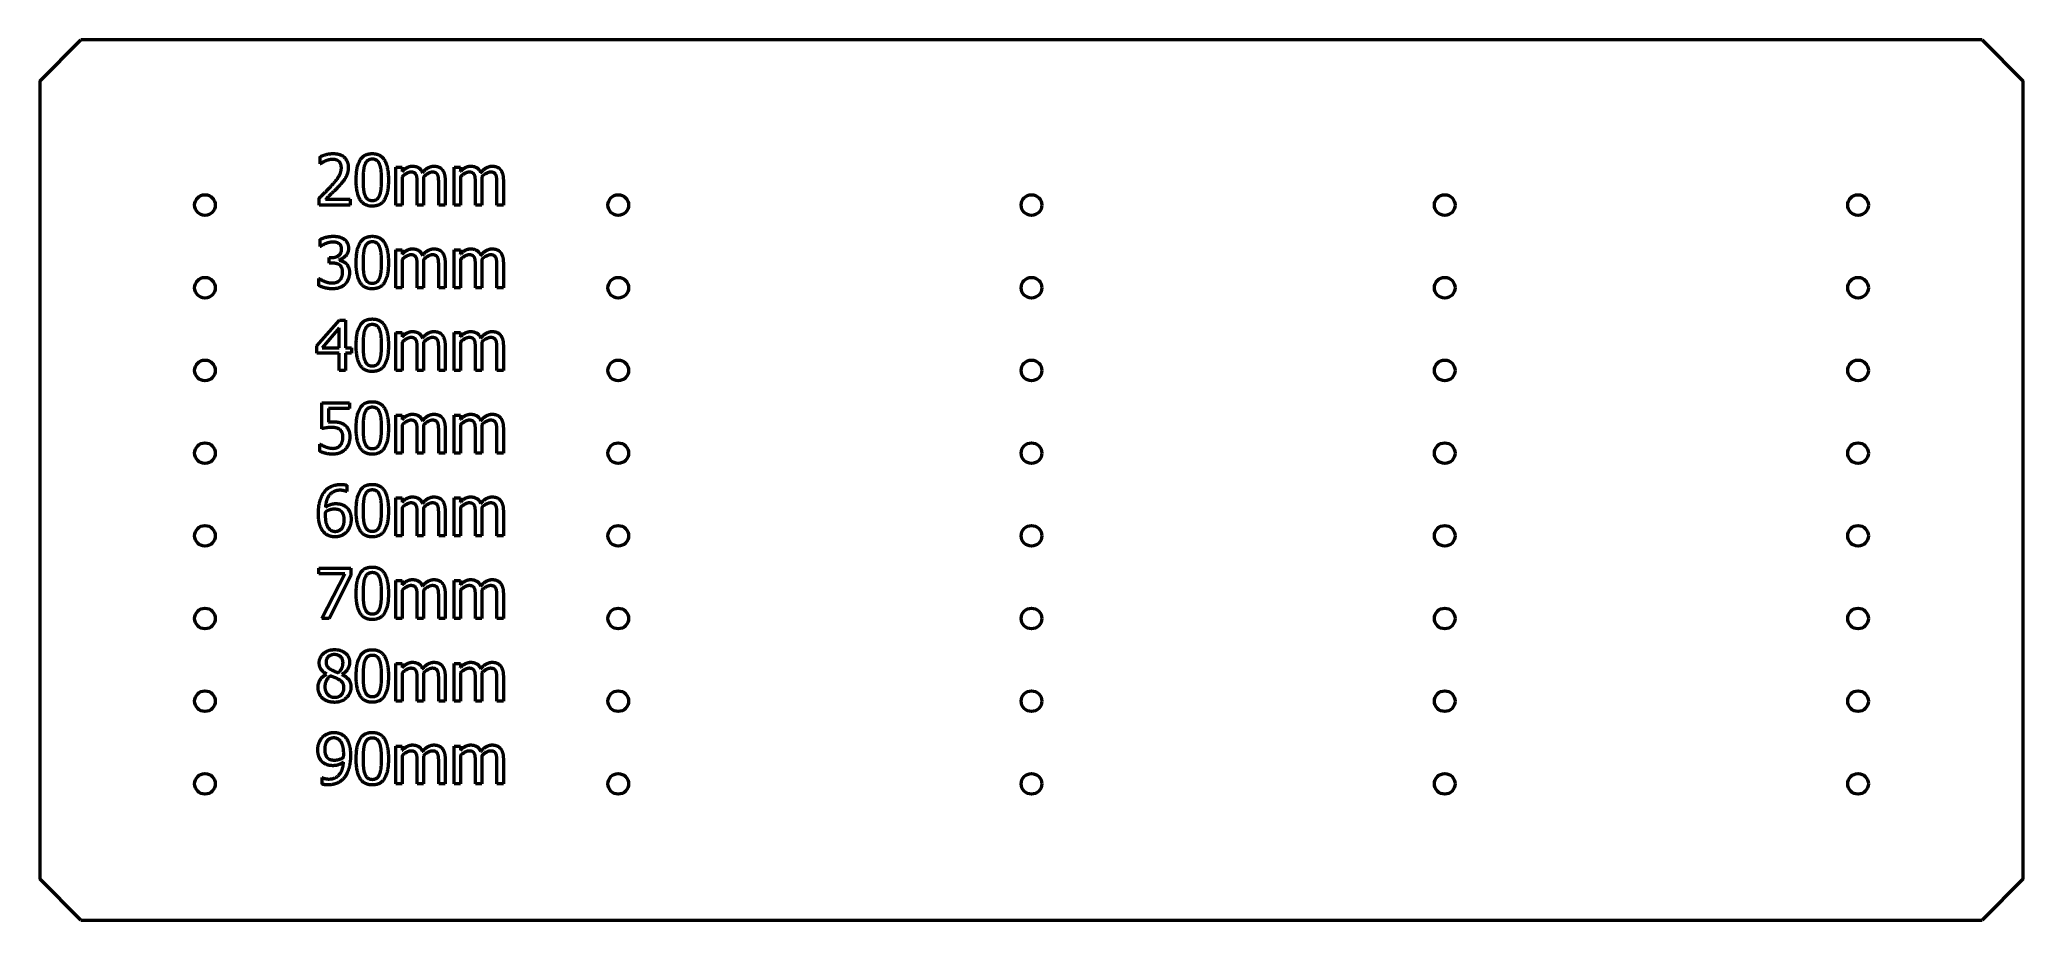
# Model space of a CAD drawing. Header units: inches. Extents: x 0.78 to 10.23, y 2.09 to 6.29.
import ezdxf

# ---------------------------------------------------------------- set-up
doc = ezdxf.new("R2010")
doc.units = ezdxf.units.IN
doc.header["$MEASUREMENT"] = 0
doc.layers.add('Visible (ANSI)', color=7, linetype='Continuous', lineweight=50)

msp = doc.modelspace()

# ---------------------------------------------------------------- linework, layer by layer
at = {"layer": 'Visible (ANSI)'}
for p, q in [((0.782, 6.0888), (0.9788, 6.2857)), ((10.034, 6.2857), (0.9788, 6.2857)), ((10.034, 6.2857), (10.2308, 6.0888)), ((0.782, 6.0888), (0.782, 2.2896)), ((10.2308, 2.2896), (10.2308, 6.0888)), ((2.1187, 5.6949), (2.1187, 5.7291)), ((2.1204, 5.6949), (2.1187, 5.6949)), ((2.4785, 5.6785), (2.5089, 5.6785)), ((2.4785, 5.4983), (2.4785, 5.6785)), ((2.5089, 5.6785), (2.5089, 5.6587)), ((2.7558, 5.4983), (2.7558, 5.6785)), ((2.7558, 5.6785), (2.7862, 5.6785)), ((2.7862, 5.6785), (2.7862, 5.6587)), ((2.5089, 5.633), (2.5089, 5.4983)), ((2.5807, 5.4983), (2.5807, 5.6026)), ((2.611, 5.617), (2.611, 5.4983)), ((2.6829, 5.4983), (2.6829, 5.6026)), ((2.7132, 5.617), (2.7132, 5.4983)), ((2.7862, 5.633), (2.7862, 5.4983)), ((2.858, 5.4983), (2.858, 5.6026)), ((2.8884, 5.617), (2.8884, 5.4983)), ((2.9602, 5.4983), (2.9602, 5.6026)), ((2.9906, 5.617), (2.9906, 5.4983)), ((2.1136, 5.4983), (2.1136, 5.5323)), ((2.2617, 5.4983), (2.1136, 5.4983)), ((2.1438, 5.5261), (2.2617, 5.5261)), ((2.2617, 5.5261), (2.2617, 5.4983)), ((2.5089, 5.4983), (2.4785, 5.4983)), ((2.611, 5.4983), (2.5807, 5.4983)), ((2.7132, 5.4983), (2.6829, 5.4983)), ((2.7862, 5.4983), (2.7558, 5.4983)), ((2.8884, 5.4983), (2.858, 5.4983)), ((2.9906, 5.4983), (2.9602, 5.4983)), ((2.1183, 5.301), (2.1183, 5.335)), ((2.1202, 5.301), (2.1183, 5.301)), ((2.1607, 5.2482), (2.1714, 5.2482)), ((2.1607, 5.2216), (2.1607, 5.2482)), ((2.1743, 5.2216), (2.1607, 5.2216)), ((2.2086, 5.2381), (2.2086, 5.2358)), ((2.4785, 5.1046), (2.4785, 5.2848)), ((2.4785, 5.2848), (2.5089, 5.2848)), ((2.5089, 5.2848), (2.5089, 5.265)), ((2.5089, 5.2393), (2.5089, 5.1046)), ((2.5807, 5.1046), (2.5807, 5.2089)), ((2.611, 5.2233), (2.611, 5.1046)), ((2.6829, 5.1046), (2.6829, 5.2089)), ((2.7132, 5.2233), (2.7132, 5.1046)), ((2.7558, 5.2848), (2.7862, 5.2848)), ((2.7558, 5.1046), (2.7558, 5.2848)), ((2.7862, 5.2848), (2.7862, 5.265)), ((2.7862, 5.2393), (2.7862, 5.1046)), ((2.858, 5.1046), (2.858, 5.2089)), ((2.8884, 5.2233), (2.8884, 5.1046)), ((2.9602, 5.1046), (2.9602, 5.2089)), ((2.9906, 5.2233), (2.9906, 5.1046)), ((2.1117, 5.1143), (2.1117, 5.1484)), ((2.1117, 5.1484), (2.114, 5.1484)), ((2.5089, 5.1046), (2.4785, 5.1046)), ((2.611, 5.1046), (2.5807, 5.1046)), ((2.7132, 5.1046), (2.6829, 5.1046)), ((2.7862, 5.1046), (2.7558, 5.1046)), ((2.8884, 5.1046), (2.858, 5.1046)), ((2.9906, 5.1046), (2.9602, 5.1046)), ((2.1025, 4.8273), (2.2099, 4.951)), ((2.2099, 4.951), (2.2395, 4.951)), ((2.2395, 4.951), (2.2395, 4.8193)), ((2.1025, 4.7934), (2.1025, 4.8273)), ((2.2086, 4.9131), (2.1278, 4.8193)), ((2.1278, 4.8193), (2.2086, 4.8193)), ((2.2086, 4.8193), (2.2086, 4.9131)), ((2.2395, 4.8193), (2.2681, 4.8193)), ((2.2681, 4.8193), (2.2681, 4.7934)), ((2.4785, 4.7109), (2.4785, 4.8911)), ((2.4785, 4.8911), (2.5089, 4.8911)), ((2.5089, 4.8911), (2.5089, 4.8713)), ((2.5089, 4.8456), (2.5089, 4.7109)), ((2.611, 4.8296), (2.611, 4.7109)), ((2.7132, 4.8296), (2.7132, 4.7109)), ((2.7558, 4.8911), (2.7862, 4.8911)), ((2.7558, 4.7109), (2.7558, 4.8911)), ((2.7862, 4.8911), (2.7862, 4.8713)), ((2.7862, 4.8456), (2.7862, 4.7109)), ((2.8884, 4.8296), (2.8884, 4.7109)), ((2.9906, 4.8296), (2.9906, 4.7109)), ((2.2086, 4.7934), (2.1025, 4.7934)), ((2.2086, 4.7109), (2.2086, 4.7934)), ((2.2681, 4.7934), (2.2395, 4.7934)), ((2.2395, 4.7934), (2.2395, 4.7109)), ((2.5807, 4.7109), (2.5807, 4.8152)), ((2.6829, 4.7109), (2.6829, 4.8152)), ((2.858, 4.7109), (2.858, 4.8152)), ((2.9602, 4.7109), (2.9602, 4.8152)), ((2.2395, 4.7109), (2.2086, 4.7109)), ((2.5089, 4.7109), (2.4785, 4.7109)), ((2.611, 4.7109), (2.5807, 4.7109)), ((2.7132, 4.7109), (2.6829, 4.7109)), ((2.7862, 4.7109), (2.7558, 4.7109)), ((2.8884, 4.7109), (2.858, 4.7109)), ((2.9906, 4.7109), (2.9602, 4.7109)), ((2.1261, 4.4336), (2.1261, 4.5573)), ((2.1261, 4.5573), (2.2578, 4.5573)), ((2.2578, 4.5573), (2.2578, 4.5291)), ((2.2578, 4.5291), (2.157, 4.5291)), ((2.157, 4.5291), (2.157, 4.4651)), ((2.4785, 4.4974), (2.5089, 4.4974)), ((2.4785, 4.3172), (2.4785, 4.4974)), ((2.5089, 4.4974), (2.5089, 4.4776)), ((2.5089, 4.4519), (2.5089, 4.3172)), ((2.7558, 4.3172), (2.7558, 4.4974)), ((2.7558, 4.4974), (2.7862, 4.4974)), ((2.7862, 4.4974), (2.7862, 4.4776)), ((2.7862, 4.4519), (2.7862, 4.3172)), ((2.1161, 4.3258), (2.1161, 4.3598)), ((2.1161, 4.3598), (2.1185, 4.3598)), ((2.5807, 4.3172), (2.5807, 4.4215)), ((2.611, 4.4359), (2.611, 4.3172)), ((2.6829, 4.3172), (2.6829, 4.4215)), ((2.7132, 4.4359), (2.7132, 4.3172)), ((2.858, 4.3172), (2.858, 4.4215)), ((2.8884, 4.4359), (2.8884, 4.3172)), ((2.9602, 4.3172), (2.9602, 4.4215)), ((2.9906, 4.4359), (2.9906, 4.3172)), ((2.5089, 4.3172), (2.4785, 4.3172)), ((2.611, 4.3172), (2.5807, 4.3172)), ((2.7132, 4.3172), (2.6829, 4.3172)), ((2.7862, 4.3172), (2.7558, 4.3172)), ((2.8884, 4.3172), (2.858, 4.3172)), ((2.9906, 4.3172), (2.9602, 4.3172)), ((2.2446, 4.1648), (2.2446, 4.1339)), ((2.2446, 4.1339), (2.2432, 4.1339)), ((2.4785, 4.1037), (2.5089, 4.1037)), ((2.4785, 3.9235), (2.4785, 4.1037)), ((2.5089, 4.1037), (2.5089, 4.0839)), ((2.7558, 3.9235), (2.7558, 4.1037)), ((2.7558, 4.1037), (2.7862, 4.1037)), ((2.7862, 4.1037), (2.7862, 4.0839)), ((2.5089, 4.0582), (2.5089, 3.9235)), ((2.5807, 3.9235), (2.5807, 4.0278)), ((2.611, 4.0422), (2.611, 3.9235)), ((2.6829, 3.9235), (2.6829, 4.0278)), ((2.7132, 4.0422), (2.7132, 3.9235)), ((2.7862, 4.0582), (2.7862, 3.9235)), ((2.858, 3.9235), (2.858, 4.0278)), ((2.8884, 4.0422), (2.8884, 3.9235)), ((2.9602, 3.9235), (2.9602, 4.0278)), ((2.9906, 4.0422), (2.9906, 3.9235)), ((2.5089, 3.9235), (2.4785, 3.9235)), ((2.611, 3.9235), (2.5807, 3.9235)), ((2.7132, 3.9235), (2.6829, 3.9235)), ((2.7862, 3.9235), (2.7558, 3.9235)), ((2.8884, 3.9235), (2.858, 3.9235)), ((2.9906, 3.9235), (2.9602, 3.9235)), ((2.112, 3.7417), (2.112, 3.7699)), ((2.112, 3.7699), (2.2644, 3.7699)), ((2.236, 3.7417), (2.112, 3.7417)), ((2.1263, 3.5298), (2.236, 3.7417)), ((2.2644, 3.7339), (2.1605, 3.5298)), ((2.2644, 3.7699), (2.2644, 3.7339)), ((2.4785, 3.5298), (2.4785, 3.71)), ((2.4785, 3.71), (2.5089, 3.71)), ((2.5089, 3.71), (2.5089, 3.6902)), ((2.7558, 3.71), (2.7862, 3.71)), ((2.7558, 3.5298), (2.7558, 3.71)), ((2.7862, 3.71), (2.7862, 3.6902)), ((2.5089, 3.6645), (2.5089, 3.5298)), ((2.5807, 3.5298), (2.5807, 3.6341)), ((2.611, 3.6485), (2.611, 3.5298)), ((2.6829, 3.5298), (2.6829, 3.6341)), ((2.7132, 3.6485), (2.7132, 3.5298)), ((2.7862, 3.6645), (2.7862, 3.5298)), ((2.858, 3.5298), (2.858, 3.6341)), ((2.8884, 3.6485), (2.8884, 3.5298)), ((2.9602, 3.5298), (2.9602, 3.6341)), ((2.9906, 3.6485), (2.9906, 3.5298)), ((2.1605, 3.5298), (2.1263, 3.5298)), ((2.5089, 3.5298), (2.4785, 3.5298)), ((2.611, 3.5298), (2.5807, 3.5298)), ((2.7132, 3.5298), (2.6829, 3.5298)), ((2.7862, 3.5298), (2.7558, 3.5298)), ((2.8884, 3.5298), (2.858, 3.5298)), ((2.9906, 3.5298), (2.9602, 3.5298)), ((2.4785, 3.3163), (2.5089, 3.3163)), ((2.4785, 3.1361), (2.4785, 3.3163)), ((2.5089, 3.3163), (2.5089, 3.2965)), ((2.7558, 3.1361), (2.7558, 3.3163)), ((2.7558, 3.3163), (2.7862, 3.3163)), ((2.7862, 3.3163), (2.7862, 3.2965)), ((2.1486, 3.2643), (2.1486, 3.2653)), ((2.2218, 3.2639), (2.2218, 3.263)), ((2.5089, 3.2708), (2.5089, 3.1361)), ((2.5807, 3.1361), (2.5807, 3.2404)), ((2.611, 3.2548), (2.611, 3.1361)), ((2.6829, 3.1361), (2.6829, 3.2404)), ((2.7132, 3.2548), (2.7132, 3.1361)), ((2.7862, 3.2708), (2.7862, 3.1361)), ((2.858, 3.1361), (2.858, 3.2404)), ((2.8884, 3.2548), (2.8884, 3.1361)), ((2.9602, 3.1361), (2.9602, 3.2404)), ((2.9906, 3.2548), (2.9906, 3.1361)), ((2.5089, 3.1361), (2.4785, 3.1361)), ((2.611, 3.1361), (2.5807, 3.1361)), ((2.7132, 3.1361), (2.6829, 3.1361)), ((2.7862, 3.1361), (2.7558, 3.1361)), ((2.8884, 3.1361), (2.858, 3.1361)), ((2.9906, 3.1361), (2.9602, 3.1361)), ((2.4785, 2.9226), (2.5089, 2.9226)), ((2.4785, 2.7424), (2.4785, 2.9226)), ((2.5089, 2.9226), (2.5089, 2.9027)), ((2.5089, 2.8771), (2.5089, 2.7424)), ((2.5807, 2.7424), (2.5807, 2.8467)), ((2.611, 2.8611), (2.611, 2.7424)), ((2.6829, 2.7424), (2.6829, 2.8467)), ((2.7132, 2.8611), (2.7132, 2.7424)), ((2.7558, 2.7424), (2.7558, 2.9226)), ((2.7558, 2.9226), (2.7862, 2.9226)), ((2.7862, 2.9226), (2.7862, 2.9027)), ((2.7862, 2.8771), (2.7862, 2.7424)), ((2.858, 2.7424), (2.858, 2.8467)), ((2.8884, 2.8611), (2.8884, 2.7424)), ((2.9602, 2.7424), (2.9602, 2.8467)), ((2.9906, 2.8611), (2.9906, 2.7424)), ((2.1278, 2.772), (2.1294, 2.772)), ((2.1278, 2.741), (2.1278, 2.772)), ((2.5089, 2.7424), (2.4785, 2.7424)), ((2.611, 2.7424), (2.5807, 2.7424)), ((2.7132, 2.7424), (2.6829, 2.7424)), ((2.7862, 2.7424), (2.7558, 2.7424)), ((2.8884, 2.7424), (2.858, 2.7424)), ((2.9906, 2.7424), (2.9602, 2.7424)), ((0.9788, 2.0928), (0.782, 2.2896)), ((10.2308, 2.2896), (10.034, 2.0928)), ((0.9788, 2.0928), (10.034, 2.0928))]:
    msp.add_line(p, q, dxfattribs=at)
for centre in [(1.5694, 5.4983), (3.5379, 5.4983), (5.5064, 5.4983), (7.4749, 5.4983), (9.4434, 5.4983), (1.5694, 5.1046), (3.5379, 5.1046), (5.5064, 5.1046), (7.4749, 5.1046), (9.4434, 5.1046), (1.5694, 4.7109), (3.5379, 4.7109), (5.5064, 4.7109), (7.4749, 4.7109), (9.4434, 4.7109), (1.5694, 4.3172), (3.5379, 4.3172), (5.5064, 4.3172), (7.4749, 4.3172), (9.4434, 4.3172), (1.5694, 3.9235), (3.5379, 3.9235), (5.5064, 3.9235), (7.4749, 3.9235), (9.4434, 3.9235), (1.5694, 3.5298), (3.5379, 3.5298), (5.5064, 3.5298), (7.4749, 3.5298), (9.4434, 3.5298), (1.5694, 3.1361), (3.5379, 3.1361), (5.5064, 3.1361), (7.4749, 3.1361), (9.4434, 3.1361), (1.5694, 2.7424), (3.5379, 2.7424), (5.5064, 2.7424), (7.4749, 2.7424), (9.4434, 2.7424)]:
    msp.add_circle(centre, 0.0492, dxfattribs=at)
for points in [[(2.1187, 5.7291), (2.1286, 5.734), (2.1642, 5.7435), (2.1802, 5.7435)], [(2.1438, 5.7081), (2.137, 5.7054), (2.1243, 5.6976), (2.1204, 5.6949)], [(2.1778, 5.7157), (2.1693, 5.7157), (2.1518, 5.7114), (2.1438, 5.7081)], [(2.1716, 5.5902), (2.199, 5.6203), (2.2191, 5.6565), (2.2191, 5.6758)], [(2.2072, 5.7059), (2.2016, 5.7108), (2.1868, 5.7157), (2.1778, 5.7157)], [(2.1802, 5.7435), (2.2138, 5.7435), (2.2518, 5.7079), (2.2518, 5.6775)], [(2.2191, 5.6758), (2.2191, 5.6859), (2.2129, 5.7011), (2.2072, 5.7059)], [(2.2518, 5.6775), (2.2518, 5.6633), (2.2452, 5.6396), (2.2393, 5.6295)], [(2.2897, 5.6182), (2.2897, 5.6832), (2.3273, 5.7433), (2.3666, 5.7433)], [(2.3308, 5.6914), (2.3259, 5.6791), (2.3224, 5.6417), (2.3224, 5.6182)], [(2.3666, 5.7167), (2.3532, 5.7167), (2.3359, 5.704), (2.3308, 5.6914)], [(2.3666, 5.7433), (2.4061, 5.7433), (2.4433, 5.681), (2.4433, 5.6184)], [(2.4018, 5.6917), (2.397, 5.704), (2.38, 5.7167), (2.3666, 5.7167)], [(2.4106, 5.6184), (2.4106, 5.6431), (2.4067, 5.6795), (2.4018, 5.6917)], [(2.5089, 5.6587), (2.5207, 5.6705), (2.5441, 5.6836), (2.5581, 5.6836)], [(2.5581, 5.6836), (2.5741, 5.6836), (2.5988, 5.669), (2.6052, 5.6524)], [(2.6052, 5.6524), (2.619, 5.6678), (2.6451, 5.6836), (2.6603, 5.6836)], [(2.6603, 5.6836), (2.672, 5.6836), (2.691, 5.6764), (2.698, 5.6682)], [(2.7862, 5.6587), (2.7981, 5.6705), (2.8214, 5.6836), (2.8354, 5.6836)], [(2.8354, 5.6836), (2.8514, 5.6836), (2.8761, 5.669), (2.8825, 5.6524)], [(2.8825, 5.6524), (2.8964, 5.6678), (2.9224, 5.6836), (2.9376, 5.6836)], [(2.9376, 5.6836), (2.9493, 5.6836), (2.9684, 5.6764), (2.9754, 5.6682)], [(2.1136, 5.5323), (2.1296, 5.5473), (2.158, 5.5752), (2.1716, 5.5902)], [(2.2072, 5.5884), (2.192, 5.5719), (2.1549, 5.5364), (2.1438, 5.5261)], [(2.2393, 5.6295), (2.2335, 5.619), (2.2166, 5.5983), (2.2072, 5.5884)], [(2.3666, 5.4932), (2.3269, 5.4932), (2.2897, 5.5549), (2.2897, 5.6182)], [(2.3224, 5.6182), (2.3224, 5.5929), (2.3255, 5.559), (2.3306, 5.5458)], [(2.4433, 5.6184), (2.4433, 5.5538), (2.4057, 5.4932), (2.3666, 5.4932)], [(2.402, 5.5452), (2.4067, 5.5571), (2.4106, 5.5937), (2.4106, 5.6184)], [(2.5503, 5.6548), (2.5406, 5.6548), (2.519, 5.6425), (2.5089, 5.633)], [(2.5756, 5.6421), (2.5725, 5.6485), (2.5606, 5.6548), (2.5503, 5.6548)], [(2.5807, 5.6026), (2.5807, 5.6151), (2.5787, 5.6363), (2.5756, 5.6421)], [(2.6525, 5.6548), (2.6432, 5.6548), (2.6218, 5.6433), (2.6105, 5.6324)], [(2.6105, 5.6324), (2.6107, 5.6297), (2.611, 5.6221), (2.611, 5.617)], [(2.6778, 5.6421), (2.6747, 5.6485), (2.6628, 5.6548), (2.6525, 5.6548)], [(2.6829, 5.6026), (2.6829, 5.6151), (2.6809, 5.6363), (2.6778, 5.6421)], [(2.698, 5.6682), (2.7052, 5.66), (2.7132, 5.6355), (2.7132, 5.617)], [(2.8277, 5.6548), (2.8179, 5.6548), (2.7963, 5.6425), (2.7862, 5.633)], [(2.853, 5.6421), (2.8498, 5.6485), (2.838, 5.6548), (2.8277, 5.6548)], [(2.858, 5.6026), (2.858, 5.6151), (2.8561, 5.6363), (2.853, 5.6421)], [(2.9298, 5.6548), (2.9205, 5.6548), (2.8991, 5.6433), (2.8878, 5.6324)], [(2.8878, 5.6324), (2.888, 5.6297), (2.8884, 5.6221), (2.8884, 5.617)], [(2.9551, 5.6421), (2.952, 5.6485), (2.9401, 5.6548), (2.9298, 5.6548)], [(2.9602, 5.6026), (2.9602, 5.6151), (2.9582, 5.6363), (2.9551, 5.6421)], [(2.9754, 5.6682), (2.9826, 5.66), (2.9906, 5.6355), (2.9906, 5.617)], [(2.3306, 5.5458), (2.3353, 5.5333), (2.3526, 5.5199), (2.3666, 5.5199)], [(2.3666, 5.5199), (2.3798, 5.5199), (2.3972, 5.5325), (2.402, 5.5452)], [(2.1183, 5.335), (2.1288, 5.3407), (2.1648, 5.3498), (2.1809, 5.3498)], [(2.144, 5.3144), (2.1362, 5.3111), (2.1247, 5.3041), (2.1202, 5.301)], [(2.1784, 5.322), (2.1697, 5.322), (2.1523, 5.3177), (2.144, 5.3144)], [(2.2076, 5.3146), (2.2016, 5.3187), (2.1868, 5.322), (2.1784, 5.322)], [(2.1809, 5.3498), (2.1973, 5.3498), (2.2216, 5.3432), (2.2315, 5.3362)], [(2.2203, 5.2885), (2.2203, 5.2977), (2.2132, 5.3107), (2.2076, 5.3146)], [(2.253, 5.2918), (2.253, 5.272), (2.2269, 5.242), (2.2086, 5.2381)], [(2.2315, 5.3362), (2.2421, 5.3286), (2.253, 5.3066), (2.253, 5.2918)], [(2.2897, 5.2245), (2.2897, 5.2895), (2.3273, 5.3496), (2.3666, 5.3496)], [(2.3308, 5.2977), (2.3259, 5.2854), (2.3224, 5.248), (2.3224, 5.2245)], [(2.3666, 5.323), (2.3532, 5.323), (2.3359, 5.3103), (2.3308, 5.2977)], [(2.3666, 5.3496), (2.4061, 5.3496), (2.4433, 5.2873), (2.4433, 5.2247)], [(2.4018, 5.298), (2.397, 5.3103), (2.38, 5.323), (2.3666, 5.323)], [(2.4106, 5.2247), (2.4106, 5.2494), (2.4067, 5.2858), (2.4018, 5.298)], [(2.1714, 5.2482), (2.193, 5.2482), (2.2203, 5.2688), (2.2203, 5.2885)], [(2.2105, 5.213), (2.2037, 5.2179), (2.1852, 5.2216), (2.1743, 5.2216)], [(2.2086, 5.2358), (2.2162, 5.2342), (2.2335, 5.2272), (2.2409, 5.2202)], [(2.2249, 5.1782), (2.2249, 5.1912), (2.2173, 5.2081), (2.2105, 5.213)], [(2.2409, 5.2202), (2.2483, 5.2134), (2.2576, 5.1916), (2.2576, 5.1758)], [(2.3666, 5.0995), (2.3269, 5.0995), (2.2897, 5.1612), (2.2897, 5.2245)], [(2.3224, 5.2245), (2.3224, 5.1992), (2.3255, 5.1653), (2.3306, 5.1521)], [(2.4433, 5.2247), (2.4433, 5.1601), (2.4057, 5.0995), (2.3666, 5.0995)], [(2.402, 5.1515), (2.4067, 5.1634), (2.4106, 5.2), (2.4106, 5.2247)], [(2.5089, 5.265), (2.5207, 5.2768), (2.5441, 5.2899), (2.5581, 5.2899)], [(2.5503, 5.2611), (2.5406, 5.2611), (2.519, 5.2488), (2.5089, 5.2393)], [(2.5756, 5.2484), (2.5725, 5.2548), (2.5606, 5.2611), (2.5503, 5.2611)], [(2.5581, 5.2899), (2.5741, 5.2899), (2.5988, 5.2753), (2.6052, 5.2587)], [(2.5807, 5.2089), (2.5807, 5.2214), (2.5787, 5.2426), (2.5756, 5.2484)], [(2.6052, 5.2587), (2.619, 5.2741), (2.6451, 5.2899), (2.6603, 5.2899)], [(2.6525, 5.2611), (2.6432, 5.2611), (2.6218, 5.2496), (2.6105, 5.2387)], [(2.6105, 5.2387), (2.6107, 5.236), (2.611, 5.2284), (2.611, 5.2233)], [(2.6778, 5.2484), (2.6747, 5.2548), (2.6628, 5.2611), (2.6525, 5.2611)], [(2.6603, 5.2899), (2.672, 5.2899), (2.691, 5.2827), (2.698, 5.2745)], [(2.6829, 5.2089), (2.6829, 5.2214), (2.6809, 5.2426), (2.6778, 5.2484)], [(2.698, 5.2745), (2.7052, 5.2663), (2.7132, 5.2418), (2.7132, 5.2233)], [(2.7862, 5.265), (2.7981, 5.2768), (2.8214, 5.2899), (2.8354, 5.2899)], [(2.8277, 5.2611), (2.8179, 5.2611), (2.7963, 5.2488), (2.7862, 5.2393)], [(2.853, 5.2484), (2.8498, 5.2548), (2.838, 5.2611), (2.8277, 5.2611)], [(2.8354, 5.2899), (2.8514, 5.2899), (2.8761, 5.2753), (2.8825, 5.2587)], [(2.858, 5.2089), (2.858, 5.2214), (2.8561, 5.2426), (2.853, 5.2484)], [(2.8825, 5.2587), (2.8964, 5.2741), (2.9224, 5.2899), (2.9376, 5.2899)], [(2.9298, 5.2611), (2.9205, 5.2611), (2.8991, 5.2496), (2.8878, 5.2387)], [(2.8878, 5.2387), (2.888, 5.236), (2.8884, 5.2284), (2.8884, 5.2233)], [(2.9551, 5.2484), (2.952, 5.2548), (2.9401, 5.2611), (2.9298, 5.2611)], [(2.9376, 5.2899), (2.9493, 5.2899), (2.9684, 5.2827), (2.9754, 5.2745)], [(2.9602, 5.2089), (2.9602, 5.2214), (2.9582, 5.2426), (2.9551, 5.2484)], [(2.9754, 5.2745), (2.9826, 5.2663), (2.9906, 5.2418), (2.9906, 5.2233)], [(2.1772, 5.0995), (2.1591, 5.0995), (2.1237, 5.1083), (2.1117, 5.1143)], [(2.114, 5.1484), (2.1241, 5.141), (2.1584, 5.1274), (2.1753, 5.1274)], [(2.1753, 5.1274), (2.1852, 5.1274), (2.2051, 5.1336), (2.2117, 5.1408)], [(2.2364, 5.1217), (2.2259, 5.1108), (2.1961, 5.0995), (2.1772, 5.0995)], [(2.2117, 5.1408), (2.2181, 5.148), (2.2249, 5.1651), (2.2249, 5.1782)], [(2.2576, 5.1758), (2.2576, 5.1597), (2.2465, 5.1322), (2.2364, 5.1217)], [(2.3306, 5.1521), (2.3353, 5.1396), (2.3526, 5.1262), (2.3666, 5.1262)], [(2.3666, 5.1262), (2.3798, 5.1262), (2.3972, 5.1388), (2.402, 5.1515)], [(2.2897, 4.8308), (2.2897, 4.8958), (2.3273, 4.9559), (2.3666, 4.9559)], [(2.3666, 4.9292), (2.3532, 4.9292), (2.3359, 4.9166), (2.3308, 4.9039)], [(2.3666, 4.9559), (2.4061, 4.9559), (2.4433, 4.8936), (2.4433, 4.831)], [(2.4018, 4.9043), (2.397, 4.9166), (2.38, 4.9292), (2.3666, 4.9292)], [(2.3666, 4.7058), (2.3269, 4.7058), (2.2897, 4.7675), (2.2897, 4.8308)], [(2.3308, 4.9039), (2.3259, 4.8917), (2.3224, 4.8543), (2.3224, 4.8308)], [(2.3224, 4.8308), (2.3224, 4.8055), (2.3255, 4.7716), (2.3306, 4.7584)], [(2.4433, 4.831), (2.4433, 4.7664), (2.4057, 4.7058), (2.3666, 4.7058)], [(2.4106, 4.831), (2.4106, 4.8557), (2.4067, 4.8921), (2.4018, 4.9043)], [(2.402, 4.7578), (2.4067, 4.7697), (2.4106, 4.8063), (2.4106, 4.831)], [(2.5089, 4.8713), (2.5207, 4.8831), (2.5441, 4.8962), (2.5581, 4.8962)], [(2.5503, 4.8674), (2.5406, 4.8674), (2.519, 4.8551), (2.5089, 4.8456)], [(2.5756, 4.8547), (2.5725, 4.8611), (2.5606, 4.8674), (2.5503, 4.8674)], [(2.5581, 4.8962), (2.5741, 4.8962), (2.5988, 4.8816), (2.6052, 4.865)], [(2.5807, 4.8152), (2.5807, 4.8277), (2.5787, 4.8489), (2.5756, 4.8547)], [(2.6052, 4.865), (2.619, 4.8804), (2.6451, 4.8962), (2.6603, 4.8962)], [(2.6525, 4.8674), (2.6432, 4.8674), (2.6218, 4.8559), (2.6105, 4.845)], [(2.6105, 4.845), (2.6107, 4.8423), (2.611, 4.8347), (2.611, 4.8296)], [(2.6778, 4.8547), (2.6747, 4.8611), (2.6628, 4.8674), (2.6525, 4.8674)], [(2.6603, 4.8962), (2.672, 4.8962), (2.691, 4.889), (2.698, 4.8808)], [(2.6829, 4.8152), (2.6829, 4.8277), (2.6809, 4.8489), (2.6778, 4.8547)], [(2.698, 4.8808), (2.7052, 4.8726), (2.7132, 4.8481), (2.7132, 4.8296)], [(2.7862, 4.8713), (2.7981, 4.8831), (2.8214, 4.8962), (2.8354, 4.8962)], [(2.8277, 4.8674), (2.8179, 4.8674), (2.7963, 4.8551), (2.7862, 4.8456)], [(2.853, 4.8547), (2.8498, 4.8611), (2.838, 4.8674), (2.8277, 4.8674)], [(2.8354, 4.8962), (2.8514, 4.8962), (2.8761, 4.8816), (2.8825, 4.865)], [(2.858, 4.8152), (2.858, 4.8277), (2.8561, 4.8489), (2.853, 4.8547)], [(2.8825, 4.865), (2.8964, 4.8804), (2.9224, 4.8962), (2.9376, 4.8962)], [(2.9298, 4.8674), (2.9205, 4.8674), (2.8991, 4.8559), (2.8878, 4.845)], [(2.8878, 4.845), (2.888, 4.8423), (2.8884, 4.8347), (2.8884, 4.8296)], [(2.9551, 4.8547), (2.952, 4.8611), (2.9401, 4.8674), (2.9298, 4.8674)], [(2.9376, 4.8962), (2.9493, 4.8962), (2.9684, 4.889), (2.9754, 4.8808)], [(2.9602, 4.8152), (2.9602, 4.8277), (2.9582, 4.8489), (2.9551, 4.8547)], [(2.9754, 4.8808), (2.9826, 4.8726), (2.9906, 4.8481), (2.9906, 4.8296)], [(2.3306, 4.7584), (2.3353, 4.7459), (2.3526, 4.7325), (2.3666, 4.7325)], [(2.3666, 4.7325), (2.3798, 4.7325), (2.3972, 4.7451), (2.402, 4.7578)], [(2.2897, 4.4371), (2.2897, 4.5021), (2.3273, 4.5622), (2.3666, 4.5622)], [(2.3666, 4.5355), (2.3532, 4.5355), (2.3359, 4.5229), (2.3308, 4.5102)], [(2.3666, 4.5622), (2.4061, 4.5622), (2.4433, 4.4999), (2.4433, 4.4373)], [(2.4018, 4.5106), (2.397, 4.5229), (2.38, 4.5355), (2.3666, 4.5355)], [(2.157, 4.4651), (2.1628, 4.4659), (2.1741, 4.4665), (2.1788, 4.4665)], [(2.1788, 4.4665), (2.1973, 4.4665), (2.2228, 4.4604), (2.2345, 4.4515)], [(2.2345, 4.4515), (2.2463, 4.4425), (2.2592, 4.4153), (2.2592, 4.3935)], [(2.3308, 4.5102), (2.3259, 4.498), (2.3224, 4.4606), (2.3224, 4.4371)], [(2.4106, 4.4373), (2.4106, 4.462), (2.4067, 4.4984), (2.4018, 4.5106)], [(2.5089, 4.4776), (2.5207, 4.4894), (2.5441, 4.5025), (2.5581, 4.5025)], [(2.5503, 4.4737), (2.5406, 4.4737), (2.519, 4.4614), (2.5089, 4.4519)], [(2.5756, 4.461), (2.5725, 4.4674), (2.5606, 4.4737), (2.5503, 4.4737)], [(2.5581, 4.5025), (2.5741, 4.5025), (2.5988, 4.4879), (2.6052, 4.4713)], [(2.5807, 4.4215), (2.5807, 4.434), (2.5787, 4.4552), (2.5756, 4.461)], [(2.6052, 4.4713), (2.619, 4.4867), (2.6451, 4.5025), (2.6603, 4.5025)], [(2.6525, 4.4737), (2.6432, 4.4737), (2.6218, 4.4622), (2.6105, 4.4513)], [(2.6105, 4.4513), (2.6107, 4.4486), (2.611, 4.441), (2.611, 4.4359)], [(2.6778, 4.461), (2.6747, 4.4674), (2.6628, 4.4737), (2.6525, 4.4737)], [(2.6603, 4.5025), (2.672, 4.5025), (2.691, 4.4953), (2.698, 4.4871)], [(2.6829, 4.4215), (2.6829, 4.434), (2.6809, 4.4552), (2.6778, 4.461)], [(2.698, 4.4871), (2.7052, 4.4789), (2.7132, 4.4544), (2.7132, 4.4359)], [(2.7862, 4.4776), (2.7981, 4.4894), (2.8214, 4.5025), (2.8354, 4.5025)], [(2.8277, 4.4737), (2.8179, 4.4737), (2.7963, 4.4614), (2.7862, 4.4519)], [(2.853, 4.461), (2.8498, 4.4674), (2.838, 4.4737), (2.8277, 4.4737)], [(2.8354, 4.5025), (2.8514, 4.5025), (2.8761, 4.4879), (2.8825, 4.4713)], [(2.858, 4.4215), (2.858, 4.434), (2.8561, 4.4552), (2.853, 4.461)], [(2.8825, 4.4713), (2.8964, 4.4867), (2.9224, 4.5025), (2.9376, 4.5025)], [(2.9298, 4.4737), (2.9205, 4.4737), (2.8991, 4.4622), (2.8878, 4.4513)], [(2.8878, 4.4513), (2.888, 4.4486), (2.8884, 4.441), (2.8884, 4.4359)], [(2.9551, 4.461), (2.952, 4.4674), (2.9401, 4.4737), (2.9298, 4.4737)], [(2.9376, 4.5025), (2.9493, 4.5025), (2.9684, 4.4953), (2.9754, 4.4871)], [(2.9602, 4.4215), (2.9602, 4.434), (2.9582, 4.4552), (2.9551, 4.461)], [(2.9754, 4.4871), (2.9826, 4.4789), (2.9906, 4.4544), (2.9906, 4.4359)], [(2.1185, 4.3598), (2.1222, 4.3571), (2.136, 4.3501), (2.1444, 4.347)], [(2.1735, 4.4394), (2.1603, 4.4394), (2.134, 4.4353), (2.1261, 4.4336)], [(2.1444, 4.347), (2.1539, 4.3437), (2.1697, 4.34), (2.1796, 4.34)], [(2.2129, 4.4283), (2.206, 4.4343), (2.1858, 4.4394), (2.1735, 4.4394)], [(2.1796, 4.34), (2.1893, 4.34), (2.2076, 4.347), (2.2142, 4.3546)], [(2.2265, 4.3937), (2.2265, 4.4065), (2.2195, 4.4229), (2.2129, 4.4283)], [(2.2142, 4.3546), (2.2203, 4.3618), (2.2265, 4.3808), (2.2265, 4.3937)], [(2.2592, 4.3935), (2.2592, 4.3762), (2.2481, 4.3466), (2.238, 4.3357)], [(2.3666, 4.3121), (2.3269, 4.3121), (2.2897, 4.3738), (2.2897, 4.4371)], [(2.3224, 4.4371), (2.3224, 4.4118), (2.3255, 4.3779), (2.3306, 4.3647)], [(2.3306, 4.3647), (2.3353, 4.3522), (2.3526, 4.3388), (2.3666, 4.3388)], [(2.4433, 4.4373), (2.4433, 4.3727), (2.4057, 4.3121), (2.3666, 4.3121)], [(2.3666, 4.3388), (2.3798, 4.3388), (2.3972, 4.3514), (2.402, 4.3641)], [(2.402, 4.3641), (2.4067, 4.376), (2.4106, 4.4126), (2.4106, 4.4373)], [(2.179, 4.3121), (2.1619, 4.3121), (2.1284, 4.3197), (2.1161, 4.3258)], [(2.238, 4.3357), (2.2278, 4.3248), (2.1977, 4.3121), (2.179, 4.3121)], [(2.136, 4.1294), (2.149, 4.1477), (2.1903, 4.1681), (2.2173, 4.1681)], [(2.2173, 4.1681), (2.2253, 4.1681), (2.2393, 4.1666), (2.2446, 4.1648)], [(2.2897, 4.0434), (2.2897, 4.1084), (2.3273, 4.1685), (2.3666, 4.1685)], [(2.3666, 4.1685), (2.4061, 4.1685), (2.4433, 4.1062), (2.4433, 4.0436)], [(2.1097, 4.029), (2.1097, 4.0603), (2.1226, 4.1107), (2.136, 4.1294)], [(2.2131, 4.1403), (2.1831, 4.1403), (2.1463, 4.0998), (2.1428, 4.0601)], [(2.1428, 4.0601), (2.1543, 4.0681), (2.1784, 4.0768), (2.1928, 4.0768)], [(2.1928, 4.0768), (2.2068, 4.0768), (2.2278, 4.0712), (2.2393, 4.0626)], [(2.2432, 4.1339), (2.2387, 4.1362), (2.2224, 4.1403), (2.2131, 4.1403)], [(2.3308, 4.1165), (2.3259, 4.1043), (2.3224, 4.0669), (2.3224, 4.0434)], [(2.3666, 4.1418), (2.3532, 4.1418), (2.3359, 4.1292), (2.3308, 4.1165)], [(2.4018, 4.1169), (2.397, 4.1292), (2.38, 4.1418), (2.3666, 4.1418)], [(2.4106, 4.0436), (2.4106, 4.0683), (2.4067, 4.1047), (2.4018, 4.1169)], [(2.5089, 4.0839), (2.5207, 4.0957), (2.5441, 4.1088), (2.5581, 4.1088)], [(2.5503, 4.08), (2.5406, 4.08), (2.519, 4.0677), (2.5089, 4.0582)], [(2.5756, 4.0673), (2.5725, 4.0737), (2.5606, 4.08), (2.5503, 4.08)], [(2.5581, 4.1088), (2.5741, 4.1088), (2.5988, 4.0942), (2.6052, 4.0776)], [(2.5807, 4.0278), (2.5807, 4.0403), (2.5787, 4.0615), (2.5756, 4.0673)], [(2.6052, 4.0776), (2.619, 4.093), (2.6451, 4.1088), (2.6603, 4.1088)], [(2.6525, 4.08), (2.6432, 4.08), (2.6218, 4.0685), (2.6105, 4.0576)], [(2.6778, 4.0673), (2.6747, 4.0737), (2.6628, 4.08), (2.6525, 4.08)], [(2.6603, 4.1088), (2.672, 4.1088), (2.691, 4.1016), (2.698, 4.0934)], [(2.6829, 4.0278), (2.6829, 4.0403), (2.6809, 4.0615), (2.6778, 4.0673)], [(2.698, 4.0934), (2.7052, 4.0852), (2.7132, 4.0607), (2.7132, 4.0422)], [(2.7862, 4.0839), (2.7981, 4.0957), (2.8214, 4.1088), (2.8354, 4.1088)], [(2.8277, 4.08), (2.8179, 4.08), (2.7963, 4.0677), (2.7862, 4.0582)], [(2.853, 4.0673), (2.8498, 4.0737), (2.838, 4.08), (2.8277, 4.08)], [(2.8354, 4.1088), (2.8514, 4.1088), (2.8761, 4.0942), (2.8825, 4.0776)], [(2.858, 4.0278), (2.858, 4.0403), (2.8561, 4.0615), (2.853, 4.0673)], [(2.8825, 4.0776), (2.8964, 4.093), (2.9224, 4.1088), (2.9376, 4.1088)], [(2.9298, 4.08), (2.9205, 4.08), (2.8991, 4.0685), (2.8878, 4.0576)], [(2.9551, 4.0673), (2.952, 4.0737), (2.9401, 4.08), (2.9298, 4.08)], [(2.9376, 4.1088), (2.9493, 4.1088), (2.9684, 4.1016), (2.9754, 4.0934)], [(2.9602, 4.0278), (2.9602, 4.0403), (2.9582, 4.0615), (2.9551, 4.0673)], [(2.9754, 4.0934), (2.9826, 4.0852), (2.9906, 4.0607), (2.9906, 4.0422)], [(2.1362, 3.9402), (2.1237, 3.9533), (2.1097, 3.9971), (2.1097, 4.029)], [(2.1428, 4.0369), (2.1426, 4.0334), (2.1422, 4.0268), (2.1422, 4.0218)], [(2.1422, 4.0218), (2.1422, 3.9969), (2.1519, 3.9663), (2.1593, 3.9583)], [(2.1856, 4.0502), (2.1743, 4.0502), (2.1531, 4.0434), (2.1428, 4.0369)], [(2.2164, 4.0418), (2.2099, 4.0469), (2.194, 4.0502), (2.1856, 4.0502)], [(2.1893, 3.9447), (2.2088, 3.9447), (2.2327, 3.9723), (2.2327, 4)], [(2.2327, 4), (2.2327, 4.0148), (2.2249, 4.0348), (2.2164, 4.0418)], [(2.2393, 4.0626), (2.2526, 4.0527), (2.2654, 4.022), (2.2654, 4.0013)], [(2.2654, 4.0013), (2.2654, 3.9828), (2.2531, 3.9515), (2.2428, 3.941)], [(2.3666, 3.9184), (2.3269, 3.9184), (2.2897, 3.9801), (2.2897, 4.0434)], [(2.3224, 4.0434), (2.3224, 4.0181), (2.3255, 3.9842), (2.3306, 3.971)], [(2.3306, 3.971), (2.3353, 3.9585), (2.3526, 3.9451), (2.3666, 3.9451)], [(2.4433, 4.0436), (2.4433, 3.979), (2.4057, 3.9184), (2.3666, 3.9184)], [(2.3666, 3.9451), (2.3798, 3.9451), (2.3972, 3.9577), (2.402, 3.9704)], [(2.402, 3.9704), (2.4067, 3.9823), (2.4106, 4.0189), (2.4106, 4.0436)], [(2.6105, 4.0576), (2.6107, 4.0549), (2.611, 4.0473), (2.611, 4.0422)], [(2.8878, 4.0576), (2.888, 4.0549), (2.8884, 4.0473), (2.8884, 4.0422)], [(2.1891, 3.9184), (2.173, 3.9184), (2.1463, 3.9293), (2.1362, 3.9402)], [(2.1593, 3.9583), (2.1662, 3.9507), (2.1809, 3.9447), (2.1893, 3.9447)], [(2.2428, 3.941), (2.2321, 3.9299), (2.2053, 3.9184), (2.1891, 3.9184)], [(2.2897, 3.6497), (2.2897, 3.7147), (2.3273, 3.7748), (2.3666, 3.7748)], [(2.3308, 3.7228), (2.3259, 3.7106), (2.3224, 3.6732), (2.3224, 3.6497)], [(2.3666, 3.7481), (2.3532, 3.7481), (2.3359, 3.7355), (2.3308, 3.7228)], [(2.3666, 3.7748), (2.4061, 3.7748), (2.4433, 3.7125), (2.4433, 3.6499)], [(2.4018, 3.7232), (2.397, 3.7355), (2.38, 3.7481), (2.3666, 3.7481)], [(2.4106, 3.6499), (2.4106, 3.6746), (2.4067, 3.711), (2.4018, 3.7232)], [(2.5089, 3.6902), (2.5207, 3.702), (2.5441, 3.7151), (2.5581, 3.7151)], [(2.5503, 3.6863), (2.5406, 3.6863), (2.519, 3.674), (2.5089, 3.6645)], [(2.5756, 3.6736), (2.5725, 3.68), (2.5606, 3.6863), (2.5503, 3.6863)], [(2.5581, 3.7151), (2.5741, 3.7151), (2.5988, 3.7005), (2.6052, 3.6839)], [(2.6052, 3.6839), (2.619, 3.6993), (2.6451, 3.7151), (2.6603, 3.7151)], [(2.6525, 3.6863), (2.6432, 3.6863), (2.6218, 3.6748), (2.6105, 3.6639)], [(2.6778, 3.6736), (2.6747, 3.68), (2.6628, 3.6863), (2.6525, 3.6863)], [(2.6603, 3.7151), (2.672, 3.7151), (2.691, 3.7079), (2.698, 3.6997)], [(2.698, 3.6997), (2.7052, 3.6915), (2.7132, 3.667), (2.7132, 3.6485)], [(2.7862, 3.6902), (2.7981, 3.702), (2.8214, 3.7151), (2.8354, 3.7151)], [(2.8277, 3.6863), (2.8179, 3.6863), (2.7963, 3.674), (2.7862, 3.6645)], [(2.853, 3.6736), (2.8498, 3.68), (2.838, 3.6863), (2.8277, 3.6863)], [(2.8354, 3.7151), (2.8514, 3.7151), (2.8761, 3.7005), (2.8825, 3.6839)], [(2.8825, 3.6839), (2.8964, 3.6993), (2.9224, 3.7151), (2.9376, 3.7151)], [(2.9298, 3.6863), (2.9205, 3.6863), (2.8991, 3.6748), (2.8878, 3.6639)], [(2.9551, 3.6736), (2.952, 3.68), (2.9401, 3.6863), (2.9298, 3.6863)], [(2.9376, 3.7151), (2.9493, 3.7151), (2.9684, 3.7079), (2.9754, 3.6997)], [(2.9754, 3.6997), (2.9826, 3.6915), (2.9906, 3.667), (2.9906, 3.6485)], [(2.3666, 3.5247), (2.3269, 3.5247), (2.2897, 3.5864), (2.2897, 3.6497)], [(2.3224, 3.6497), (2.3224, 3.6244), (2.3255, 3.5905), (2.3306, 3.5773)], [(2.4433, 3.6499), (2.4433, 3.5853), (2.4057, 3.5247), (2.3666, 3.5247)], [(2.402, 3.5767), (2.4067, 3.5886), (2.4106, 3.6251), (2.4106, 3.6499)], [(2.5807, 3.6341), (2.5807, 3.6466), (2.5787, 3.6678), (2.5756, 3.6736)], [(2.6105, 3.6639), (2.6107, 3.6612), (2.611, 3.6536), (2.611, 3.6485)], [(2.6829, 3.6341), (2.6829, 3.6466), (2.6809, 3.6678), (2.6778, 3.6736)], [(2.858, 3.6341), (2.858, 3.6466), (2.8561, 3.6678), (2.853, 3.6736)], [(2.8878, 3.6639), (2.888, 3.6612), (2.8884, 3.6536), (2.8884, 3.6485)], [(2.9602, 3.6341), (2.9602, 3.6466), (2.9582, 3.6678), (2.9551, 3.6736)], [(2.3306, 3.5773), (2.3353, 3.5648), (2.3526, 3.5514), (2.3666, 3.5514)], [(2.3666, 3.5514), (2.3798, 3.5514), (2.3972, 3.564), (2.402, 3.5767)], [(2.1138, 3.3184), (2.1138, 3.3455), (2.1547, 3.3817), (2.1862, 3.3817)], [(2.1486, 3.2653), (2.1309, 3.2756), (2.1138, 3.3001), (2.1138, 3.3184)], [(2.186, 3.3579), (2.1685, 3.3579), (2.1461, 3.3387), (2.1461, 3.3221)], [(2.1461, 3.3221), (2.1461, 3.3103), (2.1576, 3.2937), (2.1691, 3.2871)], [(2.2269, 3.3202), (2.2269, 3.3363), (2.2053, 3.3579), (2.186, 3.3579)], [(2.1862, 3.3817), (2.2189, 3.3817), (2.2584, 3.3474), (2.2584, 3.3206)], [(2.2029, 3.2721), (2.2169, 3.2828), (2.2269, 3.3056), (2.2269, 3.3202)], [(2.2584, 3.3206), (2.2584, 3.3044), (2.2395, 3.2729), (2.2218, 3.2639)], [(2.2897, 3.256), (2.2897, 3.321), (2.3273, 3.3811), (2.3666, 3.3811)], [(2.3308, 3.3291), (2.3259, 3.3169), (2.3224, 3.2795), (2.3224, 3.256)], [(2.3666, 3.3544), (2.3532, 3.3544), (2.3359, 3.3418), (2.3308, 3.3291)], [(2.3666, 3.3811), (2.4061, 3.3811), (2.4433, 3.3188), (2.4433, 3.2562)], [(2.4018, 3.3295), (2.397, 3.3418), (2.38, 3.3544), (2.3666, 3.3544)], [(2.4106, 3.2562), (2.4106, 3.2809), (2.4067, 3.3173), (2.4018, 3.3295)], [(2.5089, 3.2965), (2.5207, 3.3083), (2.5441, 3.3214), (2.5581, 3.3214)], [(2.5581, 3.3214), (2.5741, 3.3214), (2.5988, 3.3068), (2.6052, 3.2902)], [(2.6052, 3.2902), (2.619, 3.3056), (2.6451, 3.3214), (2.6603, 3.3214)], [(2.6603, 3.3214), (2.672, 3.3214), (2.691, 3.3142), (2.698, 3.306)], [(2.7862, 3.2965), (2.7981, 3.3083), (2.8214, 3.3214), (2.8354, 3.3214)], [(2.8354, 3.3214), (2.8514, 3.3214), (2.8761, 3.3068), (2.8825, 3.2902)], [(2.8825, 3.2902), (2.8964, 3.3056), (2.9224, 3.3214), (2.9376, 3.3214)], [(2.9376, 3.3214), (2.9493, 3.3214), (2.9684, 3.3142), (2.9754, 3.306)], [(2.108, 3.2025), (2.108, 3.2219), (2.1288, 3.2546), (2.1486, 3.2643)], [(2.1679, 3.2562), (2.1547, 3.2474), (2.1405, 3.2213), (2.1405, 3.2048)], [(2.2031, 3.2412), (2.1977, 3.2443), (2.1794, 3.2515), (2.1679, 3.2562)], [(2.1691, 3.2871), (2.1739, 3.2844), (2.1946, 3.2748), (2.2029, 3.2721)], [(2.2313, 3.1999), (2.2313, 3.2147), (2.2197, 3.2322), (2.2031, 3.2412)], [(2.2218, 3.263), (2.2428, 3.2532), (2.2644, 3.2252), (2.2644, 3.203)], [(2.3666, 3.131), (2.3269, 3.131), (2.2897, 3.1927), (2.2897, 3.256)], [(2.3224, 3.256), (2.3224, 3.2307), (2.3255, 3.1968), (2.3306, 3.1836)], [(2.4433, 3.2562), (2.4433, 3.1916), (2.4057, 3.131), (2.3666, 3.131)], [(2.402, 3.183), (2.4067, 3.1949), (2.4106, 3.2314), (2.4106, 3.2562)], [(2.5503, 3.2926), (2.5406, 3.2926), (2.519, 3.2803), (2.5089, 3.2708)], [(2.5756, 3.2799), (2.5725, 3.2863), (2.5606, 3.2926), (2.5503, 3.2926)], [(2.5807, 3.2404), (2.5807, 3.2529), (2.5787, 3.2741), (2.5756, 3.2799)], [(2.6525, 3.2926), (2.6432, 3.2926), (2.6218, 3.2811), (2.6105, 3.2702)], [(2.6105, 3.2702), (2.6107, 3.2675), (2.611, 3.2599), (2.611, 3.2548)], [(2.6778, 3.2799), (2.6747, 3.2863), (2.6628, 3.2926), (2.6525, 3.2926)], [(2.6829, 3.2404), (2.6829, 3.2529), (2.6809, 3.2741), (2.6778, 3.2799)], [(2.698, 3.306), (2.7052, 3.2978), (2.7132, 3.2733), (2.7132, 3.2548)], [(2.8277, 3.2926), (2.8179, 3.2926), (2.7963, 3.2803), (2.7862, 3.2708)], [(2.853, 3.2799), (2.8498, 3.2863), (2.838, 3.2926), (2.8277, 3.2926)], [(2.858, 3.2404), (2.858, 3.2529), (2.8561, 3.2741), (2.853, 3.2799)], [(2.9298, 3.2926), (2.9205, 3.2926), (2.8991, 3.2811), (2.8878, 3.2702)], [(2.8878, 3.2702), (2.888, 3.2675), (2.8884, 3.2599), (2.8884, 3.2548)], [(2.9551, 3.2799), (2.952, 3.2863), (2.9401, 3.2926), (2.9298, 3.2926)], [(2.9602, 3.2404), (2.9602, 3.2529), (2.9582, 3.2741), (2.9551, 3.2799)], [(2.9754, 3.306), (2.9826, 3.2978), (2.9906, 3.2733), (2.9906, 3.2548)], [(2.1286, 3.1513), (2.1185, 3.161), (2.108, 3.1875), (2.108, 3.2025)], [(2.1862, 3.1306), (2.1683, 3.1306), (2.1389, 3.1413), (2.1286, 3.1513)], [(2.1405, 3.2048), (2.1405, 3.183), (2.1667, 3.1546), (2.1866, 3.1546)], [(2.2644, 3.203), (2.2644, 3.1723), (2.2197, 3.1306), (2.1862, 3.1306)], [(2.1866, 3.1546), (2.2068, 3.1546), (2.2313, 3.1789), (2.2313, 3.1999)], [(2.3306, 3.1836), (2.3353, 3.1711), (2.3526, 3.1577), (2.3666, 3.1577)], [(2.3666, 3.1577), (2.3798, 3.1577), (2.3972, 3.1703), (2.402, 3.183)], [(2.107, 2.9045), (2.107, 2.923), (2.1191, 2.9537), (2.1296, 2.9648)], [(2.1296, 2.9648), (2.1395, 2.9755), (2.1685, 2.9874), (2.1833, 2.9874)], [(2.1831, 2.9611), (2.1632, 2.9611), (2.1397, 2.9327), (2.1397, 2.9059)], [(2.2132, 2.9475), (2.2062, 2.9553), (2.1916, 2.9611), (2.1831, 2.9611)], [(2.1833, 2.9874), (2.1998, 2.9874), (2.2267, 2.9763), (2.2366, 2.9658)], [(2.2302, 2.8841), (2.2302, 2.9084), (2.2212, 2.9391), (2.2132, 2.9475)], [(2.2366, 2.9658), (2.2491, 2.9526), (2.2627, 2.9098), (2.2627, 2.8769)], [(2.2897, 2.8623), (2.2897, 2.9273), (2.3273, 2.9874), (2.3666, 2.9874)], [(2.3308, 2.9354), (2.3259, 2.9232), (2.3224, 2.8858), (2.3224, 2.8623)], [(2.3666, 2.9607), (2.3532, 2.9607), (2.3359, 2.9481), (2.3308, 2.9354)], [(2.3666, 2.9874), (2.4061, 2.9874), (2.4433, 2.9251), (2.4433, 2.8625)], [(2.4018, 2.9358), (2.397, 2.9481), (2.38, 2.9607), (2.3666, 2.9607)], [(2.4106, 2.8625), (2.4106, 2.8872), (2.4067, 2.9236), (2.4018, 2.9358)], [(2.1331, 2.8432), (2.1202, 2.8531), (2.107, 2.8833), (2.107, 2.9045)], [(2.1794, 2.829), (2.1662, 2.829), (2.1442, 2.8348), (2.1331, 2.8432)], [(2.1397, 2.9059), (2.1397, 2.8907), (2.1475, 2.871), (2.156, 2.864)], [(2.156, 2.864), (2.1623, 2.859), (2.1776, 2.8557), (2.1866, 2.8557)], [(2.1593, 2.7655), (2.1909, 2.7655), (2.2269, 2.8072), (2.2294, 2.8457)], [(2.2294, 2.8457), (2.2166, 2.837), (2.1932, 2.829), (2.1794, 2.829)], [(2.1866, 2.8557), (2.1969, 2.8557), (2.2206, 2.8629), (2.2296, 2.8689)], [(2.2296, 2.8689), (2.2298, 2.8712), (2.2302, 2.8792), (2.2302, 2.8841)], [(2.2627, 2.8769), (2.2627, 2.8471), (2.2493, 2.7938), (2.2362, 2.7761)], [(2.3666, 2.7373), (2.3269, 2.7373), (2.2897, 2.799), (2.2897, 2.8623)], [(2.3224, 2.8623), (2.3224, 2.837), (2.3255, 2.8031), (2.3306, 2.7899)], [(2.4433, 2.8625), (2.4433, 2.7979), (2.4057, 2.7373), (2.3666, 2.7373)], [(2.402, 2.7893), (2.4067, 2.8012), (2.4106, 2.8377), (2.4106, 2.8625)], [(2.5089, 2.9027), (2.5207, 2.9146), (2.5441, 2.9277), (2.5581, 2.9277)], [(2.5503, 2.8989), (2.5406, 2.8989), (2.519, 2.8866), (2.5089, 2.8771)], [(2.5756, 2.8862), (2.5725, 2.8926), (2.5606, 2.8989), (2.5503, 2.8989)], [(2.5581, 2.9277), (2.5741, 2.9277), (2.5988, 2.9131), (2.6052, 2.8965)], [(2.5807, 2.8467), (2.5807, 2.8592), (2.5787, 2.8804), (2.5756, 2.8862)], [(2.6052, 2.8965), (2.619, 2.9119), (2.6451, 2.9277), (2.6603, 2.9277)], [(2.6525, 2.8989), (2.6432, 2.8989), (2.6218, 2.8874), (2.6105, 2.8765)], [(2.6105, 2.8765), (2.6107, 2.8738), (2.611, 2.8662), (2.611, 2.8611)], [(2.6778, 2.8862), (2.6747, 2.8926), (2.6628, 2.8989), (2.6525, 2.8989)], [(2.6603, 2.9277), (2.672, 2.9277), (2.691, 2.9205), (2.698, 2.9123)], [(2.6829, 2.8467), (2.6829, 2.8592), (2.6809, 2.8804), (2.6778, 2.8862)], [(2.698, 2.9123), (2.7052, 2.9041), (2.7132, 2.8796), (2.7132, 2.8611)], [(2.7862, 2.9027), (2.7981, 2.9146), (2.8214, 2.9277), (2.8354, 2.9277)], [(2.8277, 2.8989), (2.8179, 2.8989), (2.7963, 2.8866), (2.7862, 2.8771)], [(2.853, 2.8862), (2.8498, 2.8926), (2.838, 2.8989), (2.8277, 2.8989)], [(2.8354, 2.9277), (2.8514, 2.9277), (2.8761, 2.9131), (2.8825, 2.8965)], [(2.858, 2.8467), (2.858, 2.8592), (2.8561, 2.8804), (2.853, 2.8862)], [(2.8825, 2.8965), (2.8964, 2.9119), (2.9224, 2.9277), (2.9376, 2.9277)], [(2.9298, 2.8989), (2.9205, 2.8989), (2.8991, 2.8874), (2.8878, 2.8765)], [(2.8878, 2.8765), (2.888, 2.8738), (2.8884, 2.8662), (2.8884, 2.8611)], [(2.9551, 2.8862), (2.952, 2.8926), (2.9401, 2.8989), (2.9298, 2.8989)], [(2.9376, 2.9277), (2.9493, 2.9277), (2.9684, 2.9205), (2.9754, 2.9123)], [(2.9602, 2.8467), (2.9602, 2.8592), (2.9582, 2.8804), (2.9551, 2.8862)], [(2.9754, 2.9123), (2.9826, 2.9041), (2.9906, 2.8796), (2.9906, 2.8611)], [(2.1551, 2.7377), (2.1486, 2.7377), (2.134, 2.7391), (2.1278, 2.741)], [(2.1294, 2.772), (2.1335, 2.7696), (2.1506, 2.7655), (2.1593, 2.7655)], [(2.2362, 2.7761), (2.2224, 2.7574), (2.1835, 2.7377), (2.1551, 2.7377)], [(2.3306, 2.7899), (2.3353, 2.7774), (2.3526, 2.764), (2.3666, 2.764)], [(2.3666, 2.764), (2.3798, 2.764), (2.3972, 2.7766), (2.402, 2.7893)]]:
    msp.add_open_spline(points, degree=2, dxfattribs=at)

doc.saveas('drawing.dxf')
